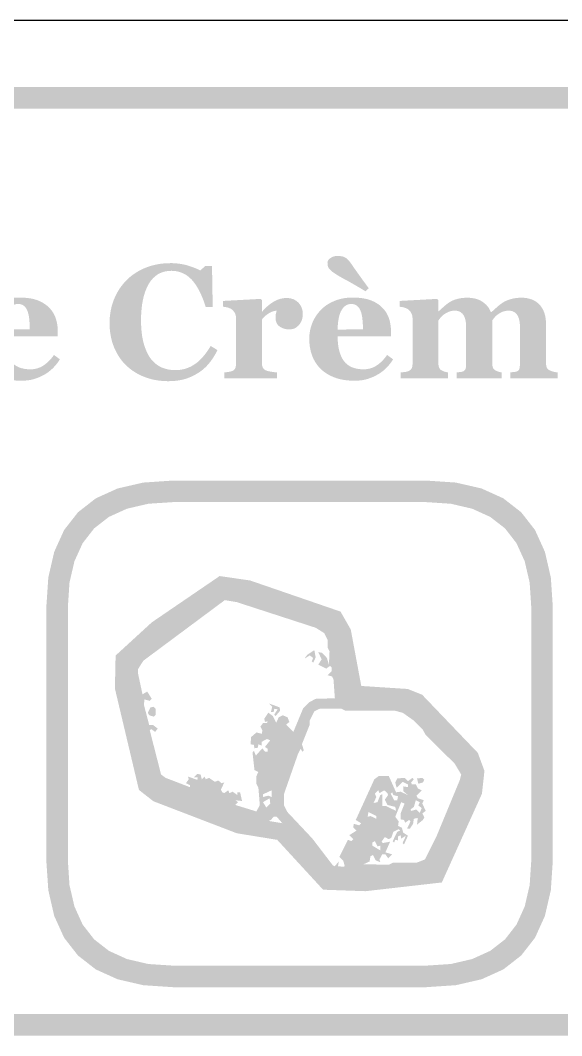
# Model space of a CAD drawing. Header units: millimetres. Extents: x 6 to 441, y 6 to 299.
# Drawn here: x 319.22 to 329.26, y 24.2 to 43.04 of the extents above; entities that cross this region are included whole.
import ezdxf

# ---------------------------------------------------------------- set-up
doc = ezdxf.new("R2010")
doc.units = ezdxf.units.MM
doc.layers.add('CUT', color=1, linetype='Continuous')
doc.layers.add('RASTER', color=7, linetype='Continuous')

msp = doc.modelspace()

# ---------------------------------------------------------------- hatches: boundary and pattern name
at = {"layer": 'RASTER'}
h = msp.add_hatch(color=7, dxfattribs=at)
h.paths.add_polyline_path([(283.2, 39.6), (283.234, 40.116), (283.338, 40.563), (283.509, 40.941), (283.75, 41.25), (284.059, 41.491), (284.438, 41.663), (284.884, 41.766), (285.4, 41.8), (342.6, 41.8), (343.116, 41.766), (343.563, 41.662), (343.941, 41.491), (344.25, 41.25), (344.491, 40.941), (344.663, 40.563), (344.766, 40.116), (344.8, 39.6), (344.8, 26.4), (344.766, 25.884), (344.662, 25.438), (344.491, 25.059), (344.25, 24.75), (343.941, 24.509), (343.563, 24.337), (343.116, 24.234), (342.6, 24.2), (285.4, 24.2), (284.884, 24.234), (284.438, 24.338), (284.059, 24.509), (283.75, 24.75), (283.509, 25.059), (283.338, 25.438), (283.234, 25.884), (283.2, 26.4)])
h.paths.add_polyline_path([(283.6, 39.6), (283.6, 26.4), (283.628, 25.978), (283.713, 25.612), (283.853, 25.303), (284.05, 25.05), (284.303, 24.853), (284.612, 24.713), (284.978, 24.628), (285.4, 24.6), (342.6, 24.6), (343.022, 24.628), (343.388, 24.713), (343.697, 24.853), (343.95, 25.05), (344.147, 25.303), (344.287, 25.612), (344.372, 25.978), (344.4, 26.4), (344.4, 39.6), (344.372, 40.022), (344.287, 40.388), (344.147, 40.697), (343.95, 40.95), (343.697, 41.147), (343.388, 41.287), (343.022, 41.372), (342.6, 41.4), (285.4, 41.4), (284.978, 41.372), (284.612, 41.287), (284.303, 41.147), (284.05, 40.95), (283.853, 40.697), (283.713, 40.388), (283.628, 40.022), (283.6, 39.6)], flags=0)
h = msp.add_hatch(color=7, dxfattribs=at)
h.paths.add_polyline_path([(326.135, 36.75), (326.122, 36.729), (326.109, 36.709), (326.094, 36.689), (326.079, 36.669), (326.063, 36.649), (326.047, 36.63), (326.03, 36.611), (326.012, 36.593), (325.993, 36.574), (325.974, 36.557), (325.955, 36.54), (325.934, 36.524), (325.913, 36.508), (325.892, 36.494), (325.87, 36.479), (325.847, 36.466), (325.822, 36.452), (325.798, 36.44), (325.773, 36.428), (325.748, 36.417), (325.723, 36.407), (325.698, 36.398), (325.673, 36.389), (325.648, 36.382), (325.623, 36.375), (325.596, 36.369), (325.569, 36.364), (325.541, 36.36), (325.511, 36.357), (325.481, 36.355), (325.45, 36.354), (325.418, 36.353), (325.364, 36.354), (325.313, 36.357), (325.263, 36.362), (325.216, 36.369), (325.17, 36.377), (325.126, 36.388), (325.084, 36.4), (325.043, 36.415), (325.005, 36.431), (324.968, 36.448), (324.933, 36.467), (324.9, 36.487), (324.868, 36.508), (324.838, 36.531), (324.81, 36.555), (324.783, 36.58), (324.759, 36.607), (324.735, 36.635), (324.714, 36.663), (324.694, 36.694), (324.676, 36.725), (324.659, 36.757), (324.644, 36.791), (324.63, 36.826), (324.619, 36.861), (324.608, 36.898), (324.6, 36.935), (324.592, 36.973), (324.587, 37.012), (324.583, 37.051), (324.581, 37.091), (324.58, 37.132), (324.581, 37.17), (324.583, 37.206), (324.588, 37.243), (324.594, 37.279), (324.601, 37.314), (324.611, 37.35), (324.622, 37.384), (324.635, 37.419), (324.649, 37.453), (324.665, 37.485), (324.682, 37.517), (324.701, 37.548), (324.721, 37.578), (324.743, 37.607), (324.766, 37.635), (324.791, 37.663), (324.816, 37.688), (324.844, 37.712), (324.873, 37.735), (324.903, 37.757), (324.936, 37.777), (324.969, 37.796), (325.005, 37.814), (325.042, 37.831), (325.08, 37.846), (325.12, 37.859), (325.161, 37.87), (325.203, 37.879), (325.246, 37.887), (325.29, 37.892), (325.335, 37.895), (325.381, 37.896), (325.431, 37.895), (325.479, 37.892), (325.525, 37.889), (325.568, 37.883), (325.609, 37.876), (325.648, 37.868), (325.684, 37.857), (325.718, 37.846), (325.75, 37.833), (325.781, 37.819), (325.811, 37.803), (325.839, 37.786), (325.865, 37.769), (325.89, 37.75), (325.914, 37.729), (325.936, 37.708), (325.956, 37.687), (325.975, 37.664), (325.993, 37.641), (326.008, 37.617), (326.023, 37.592), (326.036, 37.566), (326.048, 37.539), (326.058, 37.511), (326.067, 37.483), (326.075, 37.454), (326.081, 37.424), (326.086, 37.395), (326.091, 37.365), (326.094, 37.335), (326.095, 37.304), (326.096, 37.273), (326.096, 37.178), (325.106, 37.178), (325.108, 37.105), (325.113, 37.037), (325.122, 36.973), (325.135, 36.913), (325.151, 36.859), (325.171, 36.808), (325.194, 36.762), (325.221, 36.721), (325.252, 36.684), (325.288, 36.652), (325.327, 36.625), (325.371, 36.603), (325.419, 36.586), (325.472, 36.574), (325.528, 36.567), (325.589, 36.564), (325.623, 36.565), (325.656, 36.569), (325.688, 36.575), (325.72, 36.583), (325.75, 36.594), (325.78, 36.606), (325.809, 36.622), (325.837, 36.64), (325.864, 36.659), (325.89, 36.68), (325.915, 36.702), (325.938, 36.725), (325.961, 36.75), (325.983, 36.775), (326.004, 36.802), (326.024, 36.831)])
h.paths.add_polyline_path([(325.576, 37.307), (325.576, 37.329), (325.575, 37.351), (325.575, 37.373), (325.574, 37.396), (325.572, 37.418), (325.571, 37.441), (325.569, 37.464), (325.567, 37.487), (325.565, 37.509), (325.562, 37.531), (325.559, 37.551), (325.555, 37.571), (325.551, 37.589), (325.547, 37.606), (325.542, 37.623), (325.536, 37.638), (325.53, 37.654), (325.523, 37.67), (325.515, 37.685), (325.507, 37.698), (325.498, 37.711), (325.489, 37.722), (325.479, 37.732), (325.468, 37.742), (325.457, 37.75), (325.445, 37.757), (325.433, 37.763), (325.419, 37.768), (325.405, 37.772), (325.391, 37.775), (325.375, 37.776), (325.359, 37.777), (325.332, 37.775), (325.306, 37.77), (325.281, 37.761), (325.258, 37.748), (325.236, 37.732), (325.215, 37.713), (325.197, 37.689), (325.179, 37.663), (325.163, 37.632), (325.149, 37.597), (325.137, 37.558), (325.127, 37.515), (325.119, 37.468), (325.112, 37.416), (325.108, 37.361), (325.106, 37.301)], flags=0)
h.paths.add_polyline_path([(325.684, 38.068), (325.623, 38.013), (325.564, 38.048), (325.509, 38.081), (325.457, 38.111), (325.409, 38.139), (325.365, 38.164), (325.325, 38.187), (325.289, 38.207), (325.256, 38.224), (325.225, 38.241), (325.196, 38.257), (325.168, 38.273), (325.141, 38.288), (325.115, 38.304), (325.09, 38.319), (325.067, 38.335), (325.044, 38.35), (325.028, 38.361), (325.012, 38.372), (324.998, 38.383), (324.985, 38.394), (324.974, 38.404), (324.964, 38.414), (324.955, 38.423), (324.947, 38.432), (324.94, 38.442), (324.934, 38.453), (324.929, 38.464), (324.925, 38.477), (324.922, 38.491), (324.92, 38.506), (324.919, 38.522), (324.918, 38.539), (324.919, 38.552), (324.922, 38.564), (324.926, 38.576), (324.932, 38.588), (324.94, 38.599), (324.95, 38.61), (324.961, 38.62), (324.975, 38.629), (324.989, 38.638), (325.004, 38.646), (325.019, 38.653), (325.034, 38.658), (325.051, 38.662), (325.067, 38.665), (325.084, 38.667), (325.101, 38.668), (325.123, 38.667), (325.144, 38.666), (325.163, 38.664), (325.182, 38.661), (325.199, 38.657), (325.215, 38.652), (325.23, 38.647), (325.243, 38.64), (325.257, 38.633), (325.271, 38.622), (325.285, 38.61), (325.3, 38.596), (325.315, 38.579), (325.331, 38.56), (325.347, 38.539), (325.364, 38.515), (325.376, 38.497), (325.39, 38.477), (325.405, 38.456), (325.42, 38.433), (325.437, 38.409), (325.455, 38.384), (325.474, 38.357), (325.495, 38.328), (325.516, 38.299), (325.538, 38.269), (325.56, 38.237), (325.583, 38.205), (325.608, 38.172), (325.632, 38.139), (325.658, 38.104), (325.684, 38.068)])
for points in [[(321.961, 36.344), (321.904, 36.345), (321.848, 36.349), (321.793, 36.355), (321.74, 36.363), (321.686, 36.373), (321.634, 36.386), (321.583, 36.401), (321.533, 36.418), (321.484, 36.438), (321.437, 36.459), (321.391, 36.483), (321.347, 36.509), (321.304, 36.537), (321.263, 36.567), (321.224, 36.599), (321.186, 36.633), (321.15, 36.668), (321.117, 36.706), (321.086, 36.745), (321.056, 36.787), (321.029, 36.83), (321.003, 36.876), (320.979, 36.924), (320.957, 36.973), (320.938, 37.025), (320.921, 37.077), (320.906, 37.131), (320.895, 37.186), (320.886, 37.243), (320.879, 37.3), (320.875, 37.359), (320.874, 37.42), (320.875, 37.479), (320.879, 37.538), (320.886, 37.596), (320.895, 37.652), (320.907, 37.708), (320.921, 37.762), (320.938, 37.815), (320.958, 37.867), (320.98, 37.918), (321.004, 37.967), (321.031, 38.014), (321.059, 38.059), (321.09, 38.103), (321.123, 38.145), (321.158, 38.185), (321.195, 38.224), (321.233, 38.26), (321.273, 38.294), (321.315, 38.325), (321.359, 38.355), (321.405, 38.383), (321.452, 38.408), (321.502, 38.432), (321.553, 38.453), (321.606, 38.472), (321.66, 38.489), (321.715, 38.503), (321.77, 38.514), (321.827, 38.523), (321.884, 38.529), (321.942, 38.533), (322.002, 38.534), (322.044, 38.534), (322.086, 38.532), (322.127, 38.528), (322.167, 38.524), (322.206, 38.518), (322.244, 38.511), (322.281, 38.502), (322.317, 38.493), (322.351, 38.482), (322.385, 38.471), (322.417, 38.46), (322.448, 38.448), (322.477, 38.436), (322.505, 38.424), (322.532, 38.411), (322.557, 38.398), (322.648, 38.479), (322.775, 38.479), (322.788, 37.72), (322.659, 37.72), (322.631, 37.804), (322.602, 37.882), (322.571, 37.954), (322.539, 38.021), (322.505, 38.082), (322.47, 38.137), (322.434, 38.186), (322.396, 38.23), (322.356, 38.268), (322.315, 38.301), (322.271, 38.329), (322.225, 38.352), (322.177, 38.369), (322.127, 38.382), (322.075, 38.39), (322.021, 38.392), (321.954, 38.388), (321.891, 38.377), (321.833, 38.358), (321.778, 38.332), (321.728, 38.297), (321.682, 38.256), (321.64, 38.207), (321.602, 38.15), (321.568, 38.086), (321.539, 38.016), (321.514, 37.94), (321.494, 37.858), (321.478, 37.77), (321.467, 37.676), (321.46, 37.576), (321.458, 37.469), (321.459, 37.409), (321.461, 37.35), (321.465, 37.294), (321.471, 37.24), (321.477, 37.188), (321.486, 37.139), (321.496, 37.092), (321.507, 37.047), (321.52, 37.004), (321.534, 36.963), (321.548, 36.925), (321.564, 36.889), (321.58, 36.855), (321.598, 36.822), (321.616, 36.793), (321.635, 36.765), (321.657, 36.738), (321.68, 36.713), (321.704, 36.69), (321.728, 36.668), (321.754, 36.649), (321.78, 36.631), (321.808, 36.615), (321.836, 36.601), (321.866, 36.589), (321.896, 36.579), (321.926, 36.57), (321.958, 36.562), (321.991, 36.557), (322.024, 36.553), (322.058, 36.55), (322.093, 36.549), (322.143, 36.551), (322.192, 36.556), (322.24, 36.565), (322.286, 36.577), (322.331, 36.593), (322.375, 36.612), (322.417, 36.635), (322.458, 36.661), (322.498, 36.69), (322.536, 36.724), (322.574, 36.76), (322.611, 36.801), (322.647, 36.845), (322.683, 36.892), (322.717, 36.943), (322.75, 36.998), (322.876, 36.921), (322.86, 36.89), (322.844, 36.859), (322.827, 36.829), (322.809, 36.799), (322.791, 36.771), (322.772, 36.743), (322.753, 36.717), (322.733, 36.691), (322.712, 36.666), (322.691, 36.642), (322.669, 36.618), (322.646, 36.596), (322.622, 36.575), (322.598, 36.554), (322.573, 36.534), (322.547, 36.516), (322.517, 36.496), (322.487, 36.478), (322.456, 36.46), (322.425, 36.444), (322.393, 36.429), (322.359, 36.415), (322.326, 36.402), (322.291, 36.39), (322.255, 36.379), (322.218, 36.37), (322.179, 36.362), (322.138, 36.356), (322.096, 36.351), (322.053, 36.347), (322.008, 36.345), (321.961, 36.344)], [(324.46, 37.585), (324.459, 37.558), (324.455, 37.531), (324.45, 37.505), (324.443, 37.481), (324.433, 37.456), (324.421, 37.433), (324.407, 37.411), (324.391, 37.39), (324.373, 37.37), (324.354, 37.353), (324.333, 37.338), (324.311, 37.326), (324.288, 37.317), (324.263, 37.311), (324.237, 37.307), (324.209, 37.305), (324.183, 37.306), (324.158, 37.309), (324.134, 37.313), (324.111, 37.319), (324.088, 37.326), (324.067, 37.336), (324.047, 37.347), (324.028, 37.359), (324.011, 37.374), (323.996, 37.39), (323.983, 37.407), (323.973, 37.426), (323.965, 37.447), (323.959, 37.47), (323.956, 37.494), (323.954, 37.519), (323.954, 37.532), (323.955, 37.543), (323.955, 37.554), (323.956, 37.565), (323.957, 37.574), (323.958, 37.583), (323.96, 37.591), (323.962, 37.599), (323.963, 37.606), (323.965, 37.613), (323.967, 37.62), (323.969, 37.627), (323.97, 37.633), (323.972, 37.64), (323.973, 37.646), (323.975, 37.652), (323.958, 37.651), (323.941, 37.648), (323.923, 37.644), (323.906, 37.639), (323.888, 37.633), (323.87, 37.625), (323.851, 37.616), (323.833, 37.606), (323.814, 37.594), (323.797, 37.582), (323.779, 37.568), (323.762, 37.554), (323.746, 37.539), (323.731, 37.523), (323.715, 37.506), (323.701, 37.488), (323.701, 36.684), (323.701, 36.672), (323.702, 36.66), (323.703, 36.648), (323.705, 36.637), (323.707, 36.627), (323.71, 36.617), (323.713, 36.608), (323.717, 36.599), (323.721, 36.591), (323.726, 36.583), (323.732, 36.576), (323.739, 36.569), (323.746, 36.563), (323.754, 36.557), (323.762, 36.551), (323.771, 36.546), (323.78, 36.543), (323.79, 36.539), (323.801, 36.535), (323.814, 36.532), (323.827, 36.528), (323.842, 36.525), (323.858, 36.522), (323.876, 36.519), (323.893, 36.517), (323.91, 36.514), (323.925, 36.512), (323.938, 36.511), (323.951, 36.509), (323.962, 36.508), (323.972, 36.507), (323.981, 36.507), (323.981, 36.4), (323.001, 36.4), (323.001, 36.507), (323.01, 36.508), (323.019, 36.509), (323.028, 36.509), (323.038, 36.51), (323.047, 36.511), (323.056, 36.513), (323.065, 36.514), (323.075, 36.515), (323.084, 36.516), (323.093, 36.518), (323.101, 36.519), (323.109, 36.521), (323.117, 36.523), (323.125, 36.525), (323.132, 36.527), (323.138, 36.529), (323.15, 36.533), (323.16, 36.538), (323.169, 36.543), (323.178, 36.549), (323.186, 36.556), (323.192, 36.563), (323.198, 36.571), (323.203, 36.579), (323.207, 36.587), (323.211, 36.597), (323.214, 36.607), (323.216, 36.618), (323.218, 36.629), (323.219, 36.641), (323.22, 36.653), (323.22, 36.667), (323.22, 37.519), (323.22, 37.532), (323.219, 37.545), (323.217, 37.557), (323.214, 37.569), (323.211, 37.581), (323.206, 37.592), (323.201, 37.603), (323.196, 37.614), (323.189, 37.624), (323.182, 37.633), (323.175, 37.643), (323.168, 37.651), (323.16, 37.659), (323.152, 37.667), (323.144, 37.674), (323.135, 37.68), (323.129, 37.685), (323.121, 37.689), (323.114, 37.693), (323.106, 37.696), (323.097, 37.7), (323.088, 37.703), (323.079, 37.707), (323.069, 37.71), (323.059, 37.712), (323.048, 37.715), (323.038, 37.717), (323.027, 37.719), (323.015, 37.721), (323.004, 37.723), (322.992, 37.724), (322.98, 37.726), (322.98, 37.833), (323.679, 37.871), (323.701, 37.849), (323.701, 37.636), (323.707, 37.636), (323.732, 37.665), (323.758, 37.692), (323.784, 37.717), (323.811, 37.741), (323.838, 37.763), (323.865, 37.784), (323.893, 37.803), (323.921, 37.82), (323.95, 37.836), (323.979, 37.849), (324.008, 37.861), (324.037, 37.87), (324.067, 37.877), (324.097, 37.883), (324.127, 37.886), (324.158, 37.887), (324.191, 37.886), (324.223, 37.882), (324.253, 37.875), (324.281, 37.866), (324.307, 37.854), (324.332, 37.839), (324.355, 37.822), (324.377, 37.803), (324.396, 37.781), (324.413, 37.757), (324.427, 37.733), (324.439, 37.706), (324.448, 37.678), (324.455, 37.649), (324.458, 37.618), (324.46, 37.585)], [(329.187, 36.4), (328.314, 36.4), (328.314, 36.507), (328.322, 36.508), (328.33, 36.509), (328.338, 36.51), (328.347, 36.511), (328.355, 36.512), (328.364, 36.513), (328.372, 36.514), (328.381, 36.514), (328.39, 36.515), (328.398, 36.516), (328.406, 36.518), (328.413, 36.519), (328.42, 36.521), (328.427, 36.524), (328.434, 36.526), (328.44, 36.529), (328.447, 36.533), (328.454, 36.537), (328.461, 36.543), (328.466, 36.548), (328.471, 36.555), (328.475, 36.562), (328.478, 36.57), (328.481, 36.578), (328.483, 36.587), (328.485, 36.596), (328.486, 36.607), (328.487, 36.617), (328.488, 36.629), (328.489, 36.641), (328.489, 36.653), (328.49, 36.667), (328.49, 37.351), (328.489, 37.387), (328.486, 37.421), (328.482, 37.453), (328.476, 37.483), (328.469, 37.51), (328.459, 37.535), (328.449, 37.557), (328.436, 37.577), (328.422, 37.595), (328.406, 37.61), (328.389, 37.623), (328.371, 37.634), (328.351, 37.642), (328.33, 37.648), (328.307, 37.651), (328.283, 37.652), (328.267, 37.652), (328.252, 37.651), (328.238, 37.65), (328.223, 37.647), (328.21, 37.645), (328.196, 37.641), (328.183, 37.637), (328.171, 37.633), (328.159, 37.628), (328.147, 37.622), (328.135, 37.616), (328.124, 37.611), (328.113, 37.604), (328.102, 37.598), (328.091, 37.591), (328.081, 37.584), (328.07, 37.576), (328.061, 37.568), (328.052, 37.561), (328.043, 37.553), (328.035, 37.545), (328.028, 37.537), (328.021, 37.53), (328.015, 37.522), (328.009, 37.515), (328.004, 37.507), (327.998, 37.5), (327.993, 37.494), (327.988, 37.487), (327.984, 37.481), (327.979, 37.475), (327.975, 37.469), (327.975, 36.683), (327.976, 36.67), (327.976, 36.658), (327.977, 36.646), (327.978, 36.635), (327.98, 36.625), (327.982, 36.615), (327.985, 36.606), (327.988, 36.597), (327.991, 36.589), (327.995, 36.581), (328, 36.574), (328.006, 36.568), (328.012, 36.561), (328.018, 36.555), (328.026, 36.55), (328.034, 36.545), (328.04, 36.542), (328.046, 36.539), (328.052, 36.536), (328.059, 36.533), (328.066, 36.53), (328.073, 36.527), (328.08, 36.524), (328.087, 36.522), (328.095, 36.519), (328.103, 36.517), (328.11, 36.515), (328.118, 36.513), (328.126, 36.511), (328.135, 36.509), (328.143, 36.508), (328.151, 36.507), (328.151, 36.4), (327.315, 36.4), (327.315, 36.507), (327.322, 36.508), (327.329, 36.508), (327.337, 36.509), (327.345, 36.51), (327.354, 36.511), (327.363, 36.512), (327.372, 36.513), (327.382, 36.514), (327.392, 36.515), (327.401, 36.517), (327.409, 36.518), (327.417, 36.52), (327.424, 36.522), (327.43, 36.524), (327.436, 36.526), (327.441, 36.529), (327.448, 36.533), (327.455, 36.538), (327.461, 36.543), (327.466, 36.549), (327.471, 36.555), (327.475, 36.561), (327.478, 36.568), (327.481, 36.576), (327.483, 36.584), (327.485, 36.593), (327.487, 36.603), (327.488, 36.614), (327.489, 36.626), (327.49, 36.638), (327.49, 36.652), (327.49, 36.667), (327.49, 37.351), (327.49, 37.387), (327.487, 37.421), (327.483, 37.453), (327.477, 37.483), (327.47, 37.51), (327.46, 37.535), (327.45, 37.557), (327.437, 37.577), (327.423, 37.595), (327.407, 37.61), (327.39, 37.623), (327.372, 37.634), (327.352, 37.642), (327.331, 37.648), (327.308, 37.651), (327.284, 37.652), (327.268, 37.652), (327.253, 37.651), (327.239, 37.65), (327.224, 37.647), (327.211, 37.645), (327.197, 37.641), (327.184, 37.637), (327.172, 37.633), (327.16, 37.628), (327.148, 37.622), (327.136, 37.616), (327.125, 37.611), (327.114, 37.604), (327.103, 37.598), (327.092, 37.591), (327.082, 37.584), (327.071, 37.576), (327.062, 37.568), (327.053, 37.561), (327.044, 37.553), (327.036, 37.545), (327.029, 37.537), (327.022, 37.53), (327.016, 37.522), (327.01, 37.515), (327.005, 37.507), (326.999, 37.5), (326.994, 37.494), (326.989, 37.487), (326.985, 37.481), (326.98, 37.475), (326.976, 37.469), (326.976, 36.683), (326.977, 36.67), (326.977, 36.658), (326.978, 36.647), (326.98, 36.636), (326.981, 36.625), (326.984, 36.616), (326.986, 36.606), (326.99, 36.598), (326.993, 36.59), (326.997, 36.582), (327.002, 36.575), (327.008, 36.568), (327.014, 36.561), (327.021, 36.555), (327.028, 36.55), (327.036, 36.545), (327.042, 36.542), (327.049, 36.539), (327.055, 36.536), (327.061, 36.533), (327.068, 36.53), (327.075, 36.527), (327.082, 36.524), (327.09, 36.522), (327.097, 36.519), (327.105, 36.517), (327.113, 36.515), (327.121, 36.513), (327.129, 36.511), (327.137, 36.509), (327.145, 36.508), (327.154, 36.507), (327.154, 36.4), (326.276, 36.4), (326.276, 36.507), (326.286, 36.508), (326.295, 36.508), (326.304, 36.509), (326.314, 36.51), (326.323, 36.511), (326.332, 36.512), (326.342, 36.513), (326.351, 36.514), (326.36, 36.515), (326.368, 36.517), (326.377, 36.518), (326.385, 36.52), (326.393, 36.522), (326.4, 36.524), (326.407, 36.526), (326.414, 36.529), (326.425, 36.534), (326.435, 36.539), (326.445, 36.544), (326.453, 36.55), (326.461, 36.557), (326.468, 36.564), (326.473, 36.571), (326.478, 36.579), (326.482, 36.588), (326.486, 36.597), (326.489, 36.607), (326.491, 36.618), (326.493, 36.629), (326.495, 36.641), (326.496, 36.653), (326.496, 36.667), (326.496, 37.519), (326.495, 37.531), (326.494, 37.542), (326.492, 37.554), (326.49, 37.565), (326.486, 37.577), (326.482, 37.588), (326.477, 37.599), (326.471, 37.611), (326.465, 37.622), (326.458, 37.632), (326.451, 37.641), (326.443, 37.65), (326.436, 37.659), (326.428, 37.667), (326.42, 37.674), (326.411, 37.68), (326.404, 37.685), (326.397, 37.689), (326.389, 37.693), (326.381, 37.696), (326.372, 37.7), (326.364, 37.703), (326.354, 37.707), (326.344, 37.71), (326.334, 37.712), (326.324, 37.715), (326.313, 37.717), (326.302, 37.719), (326.291, 37.721), (326.279, 37.723), (326.268, 37.724), (326.256, 37.726), (326.256, 37.833), (326.954, 37.871), (326.976, 37.849), (326.976, 37.642), (326.982, 37.642), (326.993, 37.652), (327.004, 37.661), (327.015, 37.672), (327.027, 37.682), (327.039, 37.693), (327.052, 37.705), (327.066, 37.717), (327.08, 37.729), (327.094, 37.742), (327.107, 37.753), (327.121, 37.764), (327.134, 37.775), (327.148, 37.785), (327.16, 37.794), (327.173, 37.803), (327.186, 37.811), (327.2, 37.819), (327.215, 37.827), (327.231, 37.835), (327.248, 37.843), (327.266, 37.85), (327.284, 37.857), (327.304, 37.863), (327.325, 37.869), (327.346, 37.875), (327.368, 37.879), (327.391, 37.884), (327.414, 37.887), (327.437, 37.889), (327.461, 37.891), (327.486, 37.892), (327.511, 37.893), (327.552, 37.892), (327.591, 37.888), (327.629, 37.882), (327.664, 37.875), (327.698, 37.864), (327.731, 37.852), (327.761, 37.837), (327.79, 37.82), (327.817, 37.801), (327.842, 37.781), (327.865, 37.759), (327.886, 37.736), (327.905, 37.711), (327.921, 37.685), (327.936, 37.657), (327.949, 37.628), (327.962, 37.628), (327.973, 37.638), (327.985, 37.648), (327.997, 37.659), (328.009, 37.671), (328.023, 37.682), (328.037, 37.695), (328.051, 37.707), (328.066, 37.721), (328.081, 37.734), (328.096, 37.746), (328.111, 37.758), (328.125, 37.769), (328.139, 37.779), (328.153, 37.789), (328.166, 37.798), (328.179, 37.806), (328.194, 37.815), (328.209, 37.824), (328.226, 37.832), (328.244, 37.84), (328.263, 37.847), (328.282, 37.855), (328.303, 37.861), (328.325, 37.868), (328.347, 37.874), (328.37, 37.879), (328.393, 37.883), (328.416, 37.886), (328.44, 37.889), (328.465, 37.891), (328.489, 37.892), (328.514, 37.893), (328.568, 37.891), (328.619, 37.885), (328.666, 37.874), (328.71, 37.86), (328.751, 37.842), (328.789, 37.819), (328.824, 37.793), (328.855, 37.762), (328.883, 37.728), (328.907, 37.69), (328.928, 37.649), (328.945, 37.604), (328.958, 37.556), (328.967, 37.505), (328.972, 37.45), (328.974, 37.392), (328.974, 36.68), (328.975, 36.667), (328.975, 36.654), (328.977, 36.642), (328.978, 36.631), (328.981, 36.62), (328.983, 36.61), (328.987, 36.601), (328.99, 36.593), (328.995, 36.585), (329, 36.577), (329.006, 36.57), (329.013, 36.564), (329.021, 36.557), (329.029, 36.552), (329.039, 36.547), (329.049, 36.542), (329.055, 36.54), (329.061, 36.537), (329.068, 36.534), (329.075, 36.532), (329.083, 36.529), (329.09, 36.527), (329.098, 36.524), (329.107, 36.522), (329.116, 36.519), (329.125, 36.517), (329.134, 36.515), (329.144, 36.513), (329.154, 36.511), (329.165, 36.509), (329.176, 36.508), (329.187, 36.507)]]:
    msp.add_hatch(color=7, dxfattribs=at).paths.add_polyline_path(points)
h = msp.add_hatch(color=7, dxfattribs=at)
h.paths.add_polyline_path([(319.952, 36.75), (319.939, 36.729), (319.925, 36.709), (319.911, 36.689), (319.896, 36.669), (319.88, 36.649), (319.864, 36.63), (319.846, 36.611), (319.829, 36.593), (319.81, 36.574), (319.791, 36.557), (319.771, 36.54), (319.751, 36.524), (319.73, 36.508), (319.709, 36.494), (319.687, 36.479), (319.664, 36.466), (319.639, 36.452), (319.615, 36.44), (319.59, 36.428), (319.565, 36.417), (319.54, 36.407), (319.515, 36.398), (319.49, 36.389), (319.465, 36.382), (319.44, 36.375), (319.413, 36.369), (319.386, 36.364), (319.357, 36.36), (319.328, 36.357), (319.298, 36.355), (319.267, 36.354), (319.235, 36.353), (319.181, 36.354), (319.13, 36.357), (319.08, 36.362), (319.033, 36.369), (318.987, 36.377), (318.943, 36.388), (318.901, 36.4), (318.86, 36.415), (318.822, 36.431), (318.785, 36.448), (318.75, 36.467), (318.717, 36.487), (318.685, 36.508), (318.655, 36.531), (318.627, 36.555), (318.6, 36.58), (318.576, 36.607), (318.552, 36.635), (318.531, 36.663), (318.511, 36.694), (318.492, 36.725), (318.476, 36.757), (318.461, 36.791), (318.447, 36.826), (318.435, 36.861), (318.425, 36.898), (318.416, 36.935), (318.409, 36.973), (318.404, 37.012), (318.4, 37.051), (318.398, 37.091), (318.397, 37.132), (318.398, 37.17), (318.4, 37.206), (318.404, 37.243), (318.41, 37.279), (318.418, 37.314), (318.428, 37.35), (318.439, 37.384), (318.452, 37.419), (318.466, 37.453), (318.482, 37.485), (318.499, 37.517), (318.518, 37.548), (318.538, 37.578), (318.56, 37.607), (318.583, 37.635), (318.608, 37.663), (318.633, 37.688), (318.661, 37.712), (318.69, 37.735), (318.72, 37.757), (318.752, 37.777), (318.786, 37.796), (318.822, 37.814), (318.859, 37.831), (318.897, 37.846), (318.937, 37.859), (318.978, 37.87), (319.019, 37.879), (319.062, 37.887), (319.106, 37.892), (319.152, 37.895), (319.198, 37.896), (319.248, 37.895), (319.296, 37.892), (319.342, 37.889), (319.385, 37.883), (319.426, 37.876), (319.464, 37.868), (319.501, 37.857), (319.535, 37.846), (319.567, 37.833), (319.598, 37.819), (319.627, 37.803), (319.655, 37.786), (319.682, 37.769), (319.707, 37.75), (319.731, 37.729), (319.753, 37.708), (319.773, 37.687), (319.792, 37.664), (319.809, 37.641), (319.825, 37.617), (319.84, 37.592), (319.853, 37.566), (319.865, 37.539), (319.875, 37.511), (319.884, 37.483), (319.891, 37.454), (319.898, 37.424), (319.903, 37.395), (319.907, 37.365), (319.91, 37.335), (319.912, 37.304), (319.913, 37.273), (319.913, 37.178), (318.923, 37.178), (318.924, 37.105), (318.93, 37.037), (318.939, 36.973), (318.952, 36.913), (318.968, 36.859), (318.988, 36.808), (319.011, 36.762), (319.038, 36.721), (319.069, 36.684), (319.105, 36.652), (319.144, 36.625), (319.188, 36.603), (319.236, 36.586), (319.289, 36.574), (319.345, 36.567), (319.406, 36.564), (319.44, 36.565), (319.473, 36.569), (319.505, 36.575), (319.537, 36.583), (319.567, 36.594), (319.597, 36.606), (319.626, 36.622), (319.654, 36.64), (319.681, 36.659), (319.706, 36.68), (319.731, 36.702), (319.755, 36.725), (319.778, 36.75), (319.8, 36.775), (319.821, 36.802), (319.841, 36.831)])
h.paths.add_polyline_path([(319.393, 37.307), (319.393, 37.329), (319.392, 37.351), (319.392, 37.373), (319.391, 37.396), (319.389, 37.418), (319.388, 37.441), (319.386, 37.464), (319.384, 37.487), (319.382, 37.509), (319.379, 37.531), (319.376, 37.551), (319.372, 37.571), (319.368, 37.589), (319.363, 37.606), (319.359, 37.623), (319.353, 37.638), (319.347, 37.654), (319.34, 37.67), (319.332, 37.685), (319.324, 37.698), (319.315, 37.711), (319.306, 37.722), (319.296, 37.732), (319.285, 37.742), (319.274, 37.75), (319.262, 37.757), (319.25, 37.763), (319.236, 37.768), (319.222, 37.772), (319.208, 37.775), (319.192, 37.776), (319.176, 37.777), (319.149, 37.775), (319.122, 37.77), (319.098, 37.761), (319.075, 37.748), (319.053, 37.732), (319.032, 37.713), (319.013, 37.689), (318.996, 37.663), (318.98, 37.632), (318.966, 37.597), (318.954, 37.558), (318.944, 37.515), (318.936, 37.468), (318.929, 37.416), (318.925, 37.361), (318.923, 37.301)], flags=0)
h = msp.add_hatch(color=7, dxfattribs=at)
h.paths.add_polyline_path([(319.7, 32.15), (319.737, 32.701), (319.847, 33.178), (320.03, 33.582), (320.288, 33.912), (320.618, 34.17), (321.022, 34.353), (321.499, 34.463), (322.05, 34.5), (326.75, 34.5), (327.301, 34.463), (327.778, 34.353), (328.182, 34.17), (328.513, 33.912), (328.77, 33.582), (328.953, 33.178), (329.063, 32.701), (329.1, 32.15), (329.1, 27.45), (329.063, 26.899), (328.953, 26.422), (328.77, 26.018), (328.513, 25.688), (328.182, 25.43), (327.778, 25.247), (327.301, 25.137), (326.75, 25.1), (322.05, 25.1), (321.499, 25.137), (321.022, 25.247), (320.618, 25.43), (320.287, 25.688), (320.03, 26.018), (319.847, 26.422), (319.737, 26.899), (319.7, 27.45)])
h.paths.add_polyline_path([(320.1, 32.15), (320.1, 27.45), (320.13, 26.993), (320.222, 26.597), (320.374, 26.262), (320.588, 25.987), (320.862, 25.774), (321.197, 25.622), (321.593, 25.53), (322.05, 25.5), (326.75, 25.5), (327.207, 25.53), (327.603, 25.622), (327.938, 25.774), (328.213, 25.987), (328.426, 26.262), (328.578, 26.597), (328.67, 26.993), (328.7, 27.45), (328.7, 32.15), (328.67, 32.607), (328.578, 33.003), (328.426, 33.338), (328.213, 33.613), (327.938, 33.826), (327.603, 33.978), (327.207, 34.07), (326.75, 34.1), (322.05, 34.1), (321.593, 34.07), (321.197, 33.978), (320.862, 33.826), (320.588, 33.613), (320.374, 33.338), (320.222, 33.003), (320.13, 32.607), (320.1, 32.15)], flags=0)
h = msp.add_hatch(color=7, dxfattribs=at)
h.paths.add_polyline_path([(322.916, 32.728), (323.48, 32.647), (325.16, 32.069), (325.35, 31.737), (325.545, 30.689), (326.41, 30.633), (326.675, 30.526), (327.708, 29.448), (327.831, 29.113), (327.784, 28.688), (327.04, 27.043), (325.622, 26.881), (324.836, 26.909), (323.985, 27.834), (323.235, 27.956), (321.687, 28.55), (321.419, 28.76), (320.973, 30.641), (320.986, 31.254), (321.657, 31.869)])
h.paths.add_polyline_path([(322.994, 32.393), (321.856, 31.618), (321.303, 31.111), (321.294, 30.676), (321.705, 28.943), (321.847, 28.831), (323.319, 28.267), (324.146, 28.132), (324.981, 27.224), (325.609, 27.201), (326.823, 27.34), (327.471, 28.773), (327.505, 29.073), (327.43, 29.274), (326.491, 30.255), (326.338, 30.317), (325.276, 30.386), (325.045, 31.625), (324.942, 31.806), (323.405, 32.335), (322.994, 32.393)], flags=0)
h = msp.add_hatch(color=7, dxfattribs=at)
h.paths.add_polyline_path([(323.024, 32.491), (323.087, 32.502), (323.6, 32.355), (324.809, 31.952), (325.004, 31.853), (325.139, 31.586), (325.311, 30.439), (326.312, 30.413), (326.47, 30.351), (326.763, 30.094), (326.887, 29.925), (327.422, 29.398), (327.532, 29.251), (327.595, 29.13), (327.595, 28.91), (326.873, 27.25), (326.605, 27.188), (325.726, 27.151), (325.652, 27.114), (324.993, 27.114), (324.725, 27.36), (324.674, 27.455), (324.505, 27.616), (324.454, 27.712), (323.977, 28.261), (323.919, 28.261), (323.867, 28.203), (323.673, 28.104), (323.453, 28.141), (321.914, 28.727), (321.72, 28.826), (321.646, 28.899), (321.547, 29.167), (321.327, 30.266), (321.218, 30.633), (321.181, 31.036), (321.28, 31.23), (321.39, 31.34), (322.709, 32.33)])
h.paths.add_polyline_path([(323.013, 32.282), (321.5, 31.157), (321.401, 30.999), (321.401, 30.926), (321.485, 30.534), (321.573, 30.585), (321.657, 30.45), (321.621, 30.413), (321.522, 30.439), (321.511, 30.34), (321.61, 29.962), (321.683, 29.962), (321.767, 29.9), (321.72, 29.837), (321.646, 29.889), (321.621, 29.863), (321.83, 29.046), (321.914, 28.984), (322.365, 28.811), (322.365, 28.848), (322.291, 28.885), (322.343, 28.958), (322.328, 29.009), (322.5, 28.947), (322.511, 28.995), (322.438, 28.995), (322.5, 29.057), (322.563, 29.046), (322.585, 28.958), (322.636, 29.009), (322.658, 28.958), (322.72, 28.984), (322.83, 28.91), (322.892, 28.936), (322.951, 28.885), (323.002, 28.899), (322.94, 28.764), (322.966, 28.716), (323.002, 28.701), (323.076, 28.753), (323.098, 28.701), (323.16, 28.727), (323.244, 28.665), (323.244, 28.716), (323.296, 28.716), (323.332, 28.555), (323.208, 28.569), (323.259, 28.533), (323.208, 28.481), (323.6, 28.36), (323.662, 28.481), (323.636, 28.8), (323.6, 28.874), (323.6, 29.02), (323.636, 29.093), (323.563, 29.13), (323.526, 29.46), (323.552, 29.486), (323.589, 29.398), (323.71, 29.533), (323.757, 29.471), (323.809, 29.471), (323.809, 29.522), (323.757, 29.559), (323.856, 29.68), (323.794, 29.706), (323.699, 29.654), (323.699, 29.581), (323.636, 29.607), (323.625, 29.544), (323.563, 29.533), (323.552, 29.596), (323.49, 29.607), (323.501, 29.742), (323.6, 29.826), (323.699, 29.801), (323.71, 29.863), (323.673, 29.936), (323.721, 29.999), (323.794, 29.999), (323.809, 30.035), (323.757, 30.021), (323.746, 30.083), (323.82, 30.193), (323.904, 30.131), (323.966, 30.01), (324.014, 30.109), (324.087, 30.145), (324.175, 30.109), (324.212, 30.021), (324.15, 29.973), (324.285, 29.837), (324.468, 30.277), (324.578, 30.387), (324.699, 30.45), (325.055, 30.461), (325.029, 30.816), (325.004, 30.864), (324.919, 30.889), (324.993, 30.963), (324.993, 31.036), (324.967, 31.062), (324.894, 31.01), (324.747, 31.084), (324.809, 31.183), (324.747, 31.318), (324.82, 31.303), (324.908, 31.208), (324.945, 31.084), (324.956, 31.329), (324.919, 31.402), (324.919, 31.549), (324.857, 31.67), (324.699, 31.769), (323.233, 32.245)], flags=0)
h.paths.add_polyline_path([(324.674, 31.355), (324.699, 31.219), (324.652, 31.12), (324.626, 31.146), (324.652, 31.208), (324.589, 31.256), (324.49, 31.194), (324.542, 31.267)], flags=0)
h.paths.add_polyline_path([(323.831, 30.365), (324.029, 30.292), (324.04, 30.23), (323.955, 30.131), (323.93, 30.156), (323.992, 30.255), (323.93, 30.266), (323.919, 30.204), (323.867, 30.204), (323.893, 30.303)], flags=0)
h.paths.add_polyline_path([(321.632, 30.292), (321.694, 30.303), (321.731, 30.266), (321.731, 30.156), (321.694, 30.12), (321.61, 30.145), (321.584, 30.193)], flags=0)
h.paths.add_polyline_path([(324.773, 30.266), (324.674, 30.219), (324.589, 30.046), (324.589, 29.973), (324.443, 29.607), (324.479, 29.497), (324.454, 29.471), (324.417, 29.522), (324.369, 29.423), (324.113, 28.69), (324.113, 28.47), (324.175, 28.349), (324.637, 27.858), (325.018, 27.36), (325.055, 27.345), (325.128, 27.433), (325.113, 27.345), (325.212, 27.334), (325.238, 27.345), (325.212, 27.444), (325.139, 27.517), (325.297, 27.836), (325.359, 27.811), (325.396, 27.847), (325.322, 27.921), (325.458, 28.005), (325.396, 28.067), (325.407, 28.13), (325.506, 28.104), (325.542, 28.141), (325.443, 28.203), (325.788, 28.958), (325.872, 29.02), (326.055, 29.02), (326.191, 28.716), (326.275, 28.727), (326.411, 28.665), (326.323, 28.738), (326.323, 28.826), (326.411, 28.811), (326.411, 28.863), (326.312, 28.91), (326.202, 28.8), (326.176, 28.899), (326.213, 28.973), (326.349, 28.984), (326.411, 28.921), (326.495, 28.984), (326.521, 28.958), (326.47, 28.899), (326.484, 28.863), (326.557, 28.863), (326.594, 28.789), (326.667, 28.753), (326.568, 28.654), (326.594, 28.606), (326.704, 28.569), (326.678, 28.507), (326.741, 28.371), (326.678, 28.324), (326.715, 28.25), (326.689, 28.203), (326.579, 28.115), (326.594, 28.24), (326.521, 28.225), (326.506, 28.13), (326.448, 28.042), (326.396, 28.042), (326.459, 28.177), (326.433, 28.203), (326.36, 28.152), (326.338, 28.203), (326.275, 28.214), (326.275, 28.324), (326.349, 28.507), (326.286, 28.533), (326.176, 28.261), (326.239, 28.177), (326.228, 28.093), (326.301, 28.056), (326.323, 27.968), (326.411, 27.91), (326.338, 27.748), (326.312, 27.774), (326.374, 27.91), (326.286, 27.858), (326.275, 27.921), (326.228, 27.895), (326.228, 27.822), (326.176, 27.836), (326.154, 27.785), (326.129, 27.811), (326.213, 27.983), (326.264, 28.005), (326.239, 28.031), (326.14, 27.983), (326.103, 27.873), (326.055, 27.847), (325.982, 27.884), (325.92, 27.8), (325.945, 27.774), (326.081, 27.8), (325.993, 27.602), (326.118, 27.565), (326.044, 27.492), (325.993, 27.565), (325.934, 27.565), (325.883, 27.47), (325.898, 27.419), (325.81, 27.455), (325.762, 27.554), (325.715, 27.528), (325.7, 27.433), (325.59, 27.382), (326.055, 27.371), (326.129, 27.408), (326.568, 27.408), (326.726, 27.47), (326.935, 27.884), (327.375, 28.947), (327.4, 29.046), (327.276, 29.251), (326.741, 29.779), (326.689, 29.874), (326.506, 30.057), (326.312, 30.193), (326.165, 30.23), (325.249, 30.23), (325.176, 30.266)], flags=0)
h.paths.add_polyline_path([(326.579, 28.973), (326.678, 28.984), (326.715, 28.947), (326.689, 28.899), (326.605, 28.874)], flags=0)
h.paths.add_polyline_path([(323.882, 28.753), (323.721, 28.679), (323.721, 28.628), (323.82, 28.654), (323.882, 28.628)], flags=0)
h.paths.add_polyline_path([(325.861, 28.753), (325.799, 28.69), (325.824, 28.628), (325.773, 28.518), (325.846, 28.533), (325.898, 28.665), (325.934, 28.679), (325.934, 28.459), (326.008, 28.459), (326.191, 28.371), (326.176, 28.445), (326.03, 28.481), (325.982, 28.58), (326.044, 28.665), (326.03, 28.701), (325.971, 28.753), (325.883, 28.701)], flags=0)
h.paths.add_polyline_path([(326.118, 28.716), (326.092, 28.69), (326.154, 28.569), (326.213, 28.569), (326.228, 28.643), (326.14, 28.665)], flags=0)
h.paths.add_polyline_path([(323.845, 28.606), (323.721, 28.533), (323.783, 28.434), (323.856, 28.507)], flags=0)
h.paths.add_polyline_path([(326.557, 28.569), (326.521, 28.445), (326.459, 28.397), (326.47, 28.371), (326.568, 28.397), (326.631, 28.335), (326.667, 28.423), (326.605, 28.47), (326.631, 28.533)], flags=0)
h.paths.add_polyline_path([(325.678, 28.349), (325.663, 28.261), (325.715, 28.276), (325.824, 28.225), (325.824, 28.276)], flags=0)
h.paths.add_polyline_path([(325.799, 27.811), (325.751, 27.785), (325.751, 27.726), (325.898, 27.638), (325.898, 27.726), (325.846, 27.712)], flags=0)

# ---------------------------------------------------------------- linework, layer by layer
at = {"layer": 'CUT'}
msp.add_lwpolyline([(284.999, 43.04), (343.001, 43.04)], dxfattribs=at)

doc.saveas('drawing.dxf')
